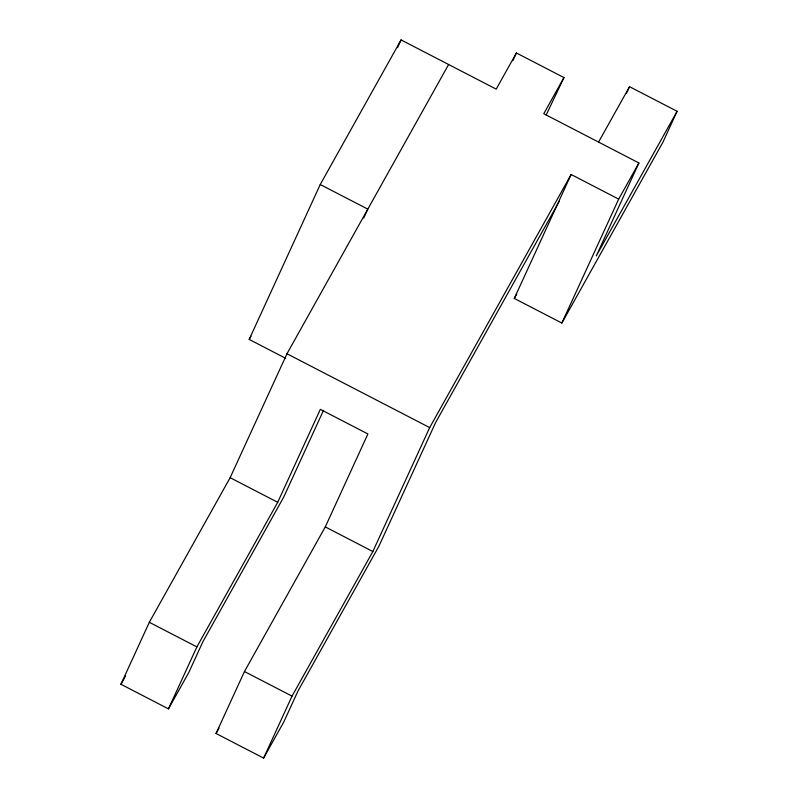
<?xml version="1.0" encoding="UTF-8"?>
<svg xmlns="http://www.w3.org/2000/svg" width="798" height="798" viewBox="0 0 798 798"><rect width="100%" height="100%" fill="white"/><g stroke="black" fill="none" stroke-linecap="round" stroke-linejoin="round"><path stroke-width="1.2" d="M285.694 358.322L249.195 339.429L320.237 184.518L401.065 39.9L496.196 89.127L516.406 52.967L563.967 77.586L546.201 114.942M397.514 47.651L401.065 39.9M323.499 410.372L283.709 497.124L202.882 641.742L188.677 672.724L168.468 708.873L120.907 684.265L149.326 622.3L230.143 477.683L286.981 353.753L448.626 64.508M363.748 217.984L367.808 209.126L320.237 184.518M168.468 708.873L196.887 646.909L277.714 502.291L320.337 409.344L367.908 433.952L325.285 526.899L244.457 671.527L216.039 733.492L263.609 758.1L283.809 721.941L298.023 690.958L378.841 546.341L435.678 422.411L559.298 201.236M512.855 60.718L516.406 52.967M263.609 758.1L292.028 696.135L372.846 551.518L429.683 427.588L571.129 174.503L618.689 199.121L561.862 323.05L514.291 298.432L571.129 174.503M626.48 93.316L629.532 86.683L677.093 111.291L662.889 142.273L561.862 323.05M563.967 77.586L543.767 113.735L638.899 162.962L596.276 255.909L677.093 111.291M249.195 339.429L250.971 336.237M120.907 684.265L125.655 675.756M216.039 733.492L219.011 728.175M598.54 142.134L629.532 86.683M514.291 298.432L516.715 294.103M618.689 199.121L638.899 162.962M286.981 353.753L429.683 427.588M230.143 477.683L277.714 502.291M325.285 526.899L372.846 551.518M149.326 622.3L196.887 646.909M244.457 671.527L292.028 696.135"/></g></svg>
